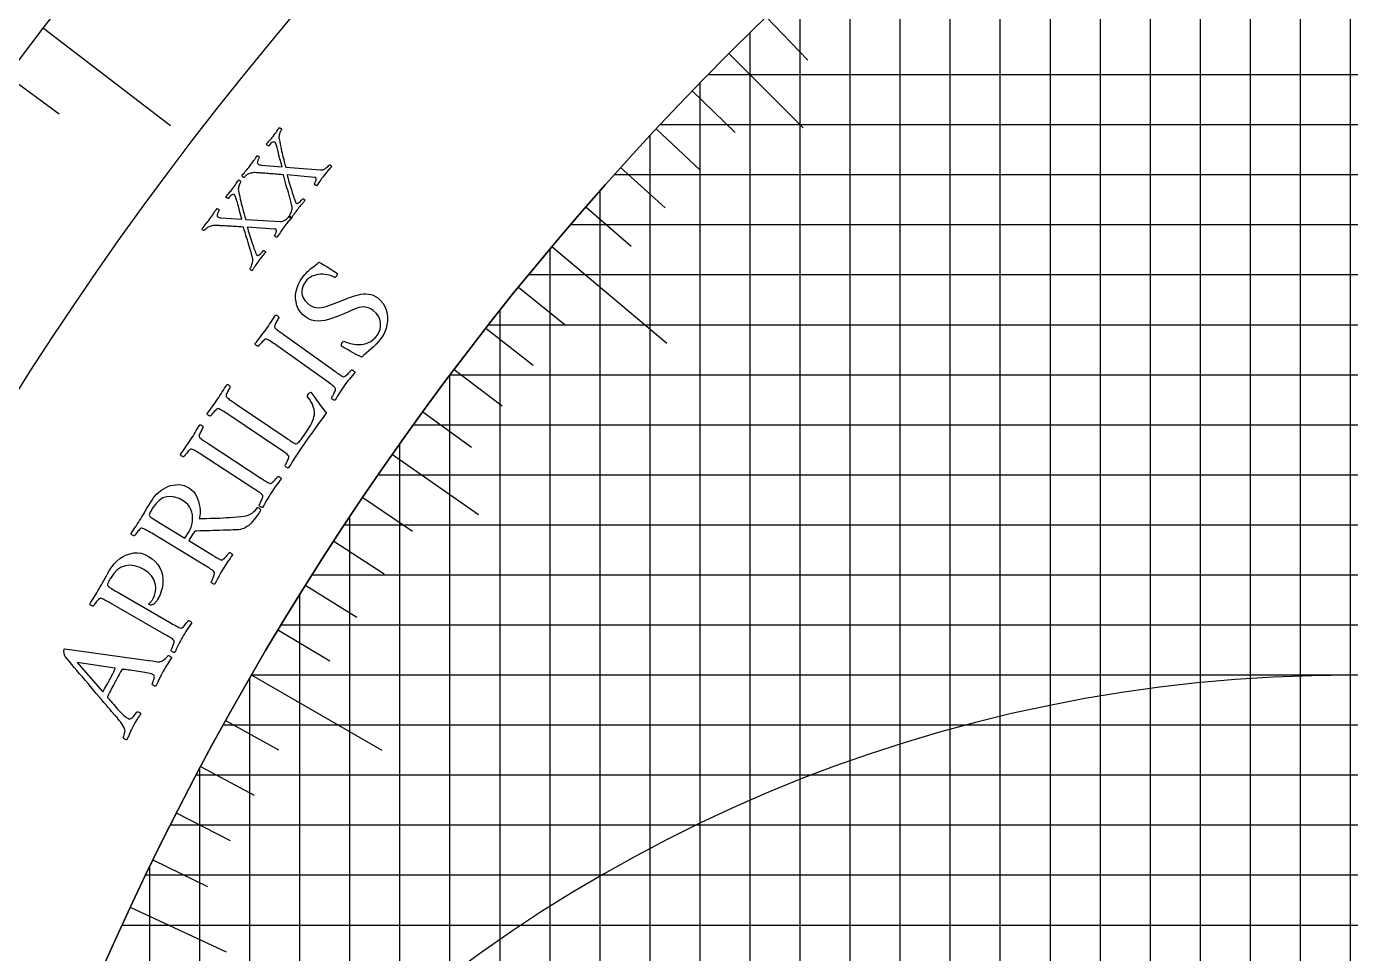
# Model space of a CAD drawing. Header units: millimetres. Extents: x -92 to 92, y -92 to 120.
# Drawn here: x -58.76 to -31.22, y 25.43 to 44.71 of the extents above; entities that cross this region are included whole.
import ezdxf

# ---------------------------------------------------------------- set-up
doc = ezdxf.new("R2010")
doc.units = ezdxf.units.MM
for name, color, linetype in [('ENGRAVE', 7, 'Continuous'), ('ENGRAVE_FINE', 8, 'Continuous'), ('TEXT', 5, 'Continuous')]:
    doc.layers.add(name, color=color, linetype=linetype)

msp = doc.modelspace()

# ---------------------------------------------------------------- linework, layer by layer
at = {"layer": 'ENGRAVE'}
for points in [[(-31.2188, 0), (-31.2188, 54.0725)], [(-36.4219, 0), (-36.4219, 50.7138)], [(-41.625, 0), (-41.625, 46.5382)], [(-58.408, 44.6796), (-55.7631, 42.6564)], [(-44.15, 44.15), (-42.6047, 42.6047)], [(0, 41.625), (-46.5382, 41.625)], [(-46.8281, 0), (-46.8281, 41.2985)], [(-47.8299, 40.1341), (-45.4384, 38.1273)], [(0, 36.4219), (-50.7138, 36.4219)], [(-51.1458, 35.8127), (-49.3557, 34.5592)], [(-52.0313, 0), (-52.0313, 34.5136)], [(0, 31.2188), (-54.0725, 31.2188)], [(-54.0725, 31.2188), (-51.3688, 29.6578)], [(-56.5876, 26.3872), (-54.607, 25.4637)], [(0, 26.0156), (-56.7594, 26.0156)]]:
    msp.add_lwpolyline(points, dxfattribs=at)
for radius in [90.65, 90.65, 88.2219, 83.7125, 83.7125, 80.1513, 73.5375, 73.5375, 69.6525, 62.4375, 62.4375]:
    msp.add_circle((0, 0), radius, dxfattribs=at)
for centre, radius, start in [((0, 0), 62.4375, 90), ((-31.2188, 0), 31.2188, 0)]:
    msp.add_arc(centre, radius, start, 180, dxfattribs=at)
at = {"layer": 'ENGRAVE_FINE'}
for points in [[(-32.2594, 0), (-32.2594, 53.4582)], [(-33.3, 0), (-33.3, 52.8162)], [(-34.3406, 0), (-34.3406, 52.1456)], [(-35.3813, 0), (-35.3813, 51.4452)], [(-37.4625, 0), (-37.4625, 49.95)], [(-38.5031, 0), (-38.5031, 49.1523)], [(-39.5438, 0), (-39.5438, 48.3191)], [(-40.5844, 0), (-40.5844, 47.4484)], [(-42.6656, 0), (-42.6656, 45.586)], [(-43.3727, 44.9138), (-42.5053, 44.0155)], [(-43.7063, 0), (-43.7063, 44.5893)], [(-59.1534, 43.688), (-58.0819, 42.8967)], [(-44.7469, 0), (-44.7469, 43.5449)], [(0, 43.7063), (-44.5893, 43.7063)], [(-44.9138, 43.3727), (-44.0155, 42.5053)], [(-45.7875, 0), (-45.7875, 42.4493)], [(-45.6639, 42.5823), (-44.7506, 41.7306)], [(0, 42.6656), (-45.586, 42.6656)], [(-46.4001, 41.7788), (-45.4721, 40.9433)], [(-47.1222, 40.9627), (-46.1797, 40.1434)], [(0, 40.5844), (-47.4484, 40.5844)], [(-47.8688, 0), (-47.8688, 40.0877)], [(0, 39.5438), (-48.3191, 39.5438)], [(-48.5231, 39.2932), (-47.5526, 38.5073)], [(-48.9094, 0), (-48.9094, 38.8113)], [(-49.2014, 38.4404), (-48.2174, 37.6716)], [(0, 38.5031), (-49.1523, 38.5031)], [(0, 37.4625), (-49.95, 37.4625)], [(-49.95, 0), (-49.95, 37.4625)], [(-49.8648, 37.5758), (-48.8675, 36.8243)], [(-50.513, 36.6998), (-49.5027, 35.9658)], [(-50.9906, 0), (-50.9906, 36.0333)], [(0, 35.3813), (-51.4452, 35.3813)], [(-51.763, 34.9146), (-50.7278, 34.2163)], [(0, 34.3406), (-52.1456, 34.3406)], [(-52.3645, 34.0059), (-51.3172, 33.3258)], [(-52.95, 33.0868), (-51.891, 32.4251)], [(0, 33.3), (-52.8162, 33.3)], [(-53.0719, 0), (-53.0719, 32.891)], [(0, 32.2594), (-53.4582, 32.2594)], [(-53.5194, 32.1577), (-52.449, 31.5145)], [(-54.1125, 0), (-54.1125, 31.1493)], [(0, 30.1781), (-54.6601, 30.1781)], [(-54.6091, 30.2703), (-53.5169, 29.6649)], [(-55.1531, 0), (-55.1531, 29.2673)], [(-55.129, 29.3126), (-54.0265, 28.7264)], [(0, 29.1375), (-55.2218, 29.1375)], [(0, 28.0969), (-55.7585, 28.0969)], [(-55.6322, 28.346), (-54.5196, 27.7791)], [(-56.1185, 27.3708), (-54.9961, 26.8234)], [(0, 27.0563), (-56.2708, 27.0563)], [(-56.1938, 0), (-56.1938, 27.2159)]]:
    msp.add_lwpolyline(points, dxfattribs=at)
at = {"layer": 'TEXT'}
for points in [[(-54.1141, 41.811), (-54.0914, 41.8407), (-54.07, 41.8693), (-54.0499, 41.8969), (-54.031, 41.9235), (-54.0128, 41.9494), (-53.9946, 41.975), (-53.9765, 42.0004), (-53.9584, 42.0254), (-53.9532, 42.0236), (-53.9466, 42.0202), (-53.9387, 42.015), (-53.9295, 42.0082), (-53.9211, 42.001), (-53.9159, 41.995), (-53.9138, 41.99), (-53.9149, 41.9861), (-53.9197, 41.9793), (-53.9252, 41.9707), (-53.9313, 41.9602), (-53.9381, 41.9478), (-53.9445, 41.9344), (-53.9498, 41.9208), (-53.954, 41.9069), (-53.957, 41.8928), (-53.9578, 41.8794), (-53.9552, 41.8674), (-53.9494, 41.8569), (-53.9404, 41.8478), (-53.9296, 41.8415), (-53.9154, 41.8365), (-53.8979, 41.8329), (-53.877, 41.8307), (-53.4439, 41.7952), (-53.4636, 41.8686), (-53.4823, 41.9401), (-53.5002, 42.0097), (-53.5173, 42.0774), (-53.5333, 42.14), (-53.5481, 42.1943), (-53.5618, 42.2404), (-53.5744, 42.2783), (-53.5767, 42.2837), (-53.5795, 42.2887), (-53.5826, 42.2931), (-53.5862, 42.297), (-53.5896, 42.3003), (-53.5923, 42.3028), (-53.5942, 42.3046), (-53.5954, 42.3056), (-53.6023, 42.309), (-53.6116, 42.3103), (-53.6233, 42.3094), (-53.6373, 42.3064), (-53.654, 42.2985), (-53.6736, 42.2831), (-53.6961, 42.2602), (-53.7215, 42.2299), (-53.7252, 42.2291), (-53.7306, 42.2306), (-53.7377, 42.2343), (-53.7466, 42.2402), (-53.7555, 42.2469), (-53.7627, 42.2531), (-53.7681, 42.2588), (-53.7717, 42.264), (-53.7517, 42.2862), (-53.7328, 42.3071), (-53.7151, 42.3268), (-53.6985, 42.3452), (-53.6823, 42.3635), (-53.6657, 42.383), (-53.6486, 42.4037), (-53.6311, 42.4255), (-53.6073, 42.456), (-53.5859, 42.4843), (-53.5668, 42.5104), (-53.5501, 42.5343), (-53.5353, 42.5562), (-53.5217, 42.576), (-53.5094, 42.5938), (-53.4983, 42.6095), (-53.4933, 42.6079), (-53.4872, 42.6051), (-53.4802, 42.6009), (-53.4722, 42.5955), (-53.4646, 42.5892), (-53.459, 42.5826), (-53.4553, 42.5757), (-53.4536, 42.5685), (-53.4569, 42.5638), (-53.4616, 42.5563), (-53.4677, 42.546), (-53.4752, 42.5329), (-53.483, 42.5177), (-53.4901, 42.5008), (-53.4964, 42.4824), (-53.502, 42.4623), (-53.506, 42.4411), (-53.5078, 42.4193), (-53.5072, 42.3968), (-53.5043, 42.3737), (-53.4921, 42.3158), (-53.4808, 42.2619), (-53.4704, 42.2119), (-53.4609, 42.1658), (-53.4515, 42.1218), (-53.4417, 42.0779), (-53.4314, 42.0342), (-53.4207, 41.9907), (-53.409, 41.9453), (-53.3962, 41.8959), (-53.3821, 41.8426), (-53.3667, 41.7854), (-52.6458, 41.7284), (-52.6196, 41.7287), (-52.5934, 41.7339), (-52.5673, 41.7442), (-52.5411, 41.7595), (-52.5164, 41.7774), (-52.4942, 41.7958), (-52.4747, 41.8147), (-52.4578, 41.8339), (-52.4522, 41.8329), (-52.4457, 41.8299), (-52.4383, 41.8251), (-52.4301, 41.8185), (-52.4224, 41.8116), (-52.4166, 41.8061), (-52.4128, 41.8019), (-52.4108, 41.7991), (-52.4305, 41.7776), (-52.4488, 41.7577), (-52.4657, 41.7393), (-52.4812, 41.7224), (-52.4966, 41.7053), (-52.5131, 41.6861), (-52.5307, 41.6648), (-52.5495, 41.6414), (-52.5749, 41.609), (-52.5983, 41.5784), (-52.6197, 41.5498), (-52.6391, 41.523), (-52.6583, 41.496), (-52.679, 41.4669), (-52.7014, 41.4355), (-52.7252, 41.4018), (-52.7316, 41.4022), (-52.7389, 41.4046), (-52.7473, 41.4092), (-52.7566, 41.4159), (-52.7649, 41.4231), (-52.7701, 41.4291), (-52.7722, 41.4341), (-52.7712, 41.4379), (-52.7671, 41.4438), (-52.7623, 41.4518), (-52.757, 41.4617), (-52.7511, 41.4737), (-52.7454, 41.4868), (-52.7406, 41.5001), (-52.7368, 41.5137), (-52.7339, 41.5276), (-52.7328, 41.5406), (-52.734, 41.5515), (-52.7377, 41.5604), (-52.7439, 41.5672), (-52.7458, 41.5685), (-52.7483, 41.5697), (-52.7513, 41.5708), (-52.7549, 41.5719), (-52.7586, 41.5728), (-52.7621, 41.5733), (-52.7653, 41.5734), (-52.7684, 41.5733), (-53.3384, 41.6249), (-53.3283, 41.5872), (-53.3174, 41.5477), (-53.3058, 41.5065), (-53.2933, 41.4636), (-53.2804, 41.4201), (-53.2676, 41.3771), (-53.2548, 41.3347), (-53.2421, 41.2929), (-53.2296, 41.2527), (-53.2177, 41.2152), (-53.2063, 41.1805), (-53.1954, 41.1485), (-53.1855, 41.1203), (-53.1772, 41.097), (-53.1704, 41.0784), (-53.1651, 41.0647), (-53.164, 41.0623), (-53.1626, 41.0594), (-53.161, 41.056), (-53.159, 41.0521), (-53.1567, 41.048), (-53.1539, 41.0442), (-53.1506, 41.0406), (-53.1467, 41.0373), (-53.1381, 41.0334), (-53.127, 41.0333), (-53.1136, 41.0369), (-53.0978, 41.0442), (-53.0797, 41.0564), (-53.0593, 41.0748), (-53.0366, 41.0993), (-53.0116, 41.1299), (-53.0059, 41.129), (-52.9991, 41.1265), (-52.9913, 41.1223), (-52.9824, 41.1165), (-52.9741, 41.1103), (-52.9681, 41.105), (-52.9644, 41.1007), (-52.9629, 41.0973), (-52.9817, 41.0763), (-53.0006, 41.055), (-53.0196, 41.0334), (-53.0386, 41.0115), (-53.0574, 40.9895), (-53.0757, 40.9674), (-53.0935, 40.9452), (-53.1109, 40.923), (-53.1339, 40.8928), (-53.1549, 40.8645), (-53.1738, 40.8383), (-53.1907, 40.8141), (-53.2066, 40.7907), (-53.2227, 40.7667), (-53.239, 40.7423), (-53.2556, 40.7173), (-53.2613, 40.7197), (-53.2676, 40.7236), (-53.2745, 40.7291), (-53.2819, 40.7362), (-53.2888, 40.7434), (-53.2941, 40.7491), (-53.2976, 40.7533), (-53.2995, 40.7562), (-53.296, 40.7614), (-53.2907, 40.7707), (-53.2835, 40.7839), (-53.2744, 40.801), (-53.2647, 40.821), (-53.2558, 40.8425), (-53.2476, 40.8655), (-53.2402, 40.8902), (-53.2348, 40.9151), (-53.2326, 40.9391), (-53.2336, 40.9621), (-53.2378, 40.9841), (-53.2538, 41.0438), (-53.2691, 41.1009), (-53.2839, 41.1552), (-53.2981, 41.2069), (-53.3121, 41.2572), (-53.3262, 41.3075), (-53.3405, 41.3578), (-53.3549, 41.4082), (-53.3696, 41.4596), (-53.3847, 41.5132), (-53.4003, 41.569), (-53.4162, 41.627), (-53.4395, 41.6295), (-53.4656, 41.6319), (-53.4946, 41.6344), (-53.5263, 41.6369), (-53.5598, 41.6395), (-53.5939, 41.6422), (-53.6288, 41.6452), (-53.6643, 41.6483), (-53.6996, 41.6513), (-53.7337, 41.6542), (-53.7667, 41.6568), (-53.7986, 41.6591), (-53.8284, 41.6613), (-53.8555, 41.6632), (-53.8797, 41.6649), (-53.9011, 41.6665), (-53.9186, 41.6678), (-53.9311, 41.6687), (-53.9386, 41.6692), (-53.9411, 41.6694), (-53.9717, 41.6719), (-53.9997, 41.6729), (-54.0253, 41.6725), (-54.0483, 41.6707), (-54.0702, 41.6673), (-54.0924, 41.6623), (-54.1148, 41.6556), (-54.1375, 41.6473), (-54.1523, 41.6408), (-54.1668, 41.6328), (-54.1809, 41.6233), (-54.1946, 41.6124), (-54.2072, 41.6013), (-54.2178, 41.5912), (-54.2265, 41.5821), (-54.2332, 41.5741), (-54.2367, 41.5721), (-54.2421, 41.5728), (-54.2493, 41.5764), (-54.2583, 41.5826), (-54.2671, 41.59), (-54.2736, 41.597), (-54.2778, 41.6035), (-54.2797, 41.6097), (-54.2564, 41.6381), (-54.2347, 41.6643), (-54.2147, 41.6882), (-54.1962, 41.7098), (-54.1777, 41.7315), (-54.1579, 41.7556), (-54.1367, 41.7821), (-54.1141, 41.811)], [(-54.9474, 40.7097), (-54.9254, 40.7398), (-54.9045, 40.7689), (-54.8849, 40.7969), (-54.8666, 40.8238), (-54.8489, 40.8501), (-54.8313, 40.8761), (-54.8137, 40.9018), (-54.7961, 40.9272), (-54.7908, 40.9255), (-54.7841, 40.9222), (-54.7761, 40.9172), (-54.7668, 40.9106), (-54.7583, 40.9036), (-54.753, 40.8976), (-54.7508, 40.8927), (-54.7518, 40.8888), (-54.7565, 40.8819), (-54.7618, 40.8732), (-54.7677, 40.8625), (-54.7742, 40.85), (-54.7803, 40.8365), (-54.7854, 40.8228), (-54.7893, 40.8088), (-54.792, 40.7947), (-54.7925, 40.7812), (-54.7897, 40.7693), (-54.7837, 40.7589), (-54.7744, 40.75), (-54.7636, 40.7439), (-54.7493, 40.7392), (-54.7317, 40.736), (-54.7107, 40.7342), (-54.2771, 40.7074), (-54.2982, 40.7804), (-54.3184, 40.8515), (-54.3377, 40.9207), (-54.3561, 40.988), (-54.3734, 41.0503), (-54.3893, 41.1044), (-54.4039, 41.1502), (-54.4172, 41.1877), (-54.4197, 41.1932), (-54.4225, 41.198), (-54.4258, 41.2024), (-54.4294, 41.2062), (-54.4329, 41.2095), (-54.4356, 41.2119), (-54.4376, 41.2137), (-54.4388, 41.2147), (-54.4458, 41.218), (-54.4551, 41.219), (-54.4668, 41.2179), (-54.4808, 41.2146), (-54.4973, 41.2064), (-54.5166, 41.1906), (-54.5386, 41.1673), (-54.5634, 41.1364), (-54.567, 41.1356), (-54.5724, 41.1369), (-54.5796, 41.1405), (-54.5887, 41.1462), (-54.5977, 41.1528), (-54.605, 41.1588), (-54.6105, 41.1644), (-54.6143, 41.1695), (-54.5947, 41.1921), (-54.5762, 41.2134), (-54.5589, 41.2334), (-54.5427, 41.2521), (-54.5269, 41.2708), (-54.5106, 41.2906), (-54.494, 41.3116), (-54.4769, 41.3338), (-54.4537, 41.3648), (-54.4329, 41.3935), (-54.4144, 41.42), (-54.3982, 41.4443), (-54.3837, 41.4664), (-54.3706, 41.4865), (-54.3586, 41.5045), (-54.3479, 41.5205), (-54.3428, 41.519), (-54.3367, 41.5163), (-54.3296, 41.5122), (-54.3214, 41.5069), (-54.3138, 41.5008), (-54.308, 41.4944), (-54.3042, 41.4875), (-54.3023, 41.4804), (-54.3056, 41.4756), (-54.3101, 41.468), (-54.316, 41.4576), (-54.3232, 41.4444), (-54.3307, 41.429), (-54.3374, 41.412), (-54.3434, 41.3934), (-54.3486, 41.3732), (-54.3522, 41.352), (-54.3535, 41.3301), (-54.3524, 41.3077), (-54.349, 41.2846), (-54.3357, 41.227), (-54.3234, 41.1733), (-54.312, 41.1235), (-54.3015, 41.0776), (-54.2913, 41.0338), (-54.2806, 40.9902), (-54.2694, 40.9467), (-54.2577, 40.9034), (-54.2452, 40.8582), (-54.2313, 40.8091), (-54.2162, 40.7561), (-54.1996, 40.6992), (-53.4778, 40.6567), (-53.4516, 40.6575), (-53.4255, 40.6633), (-53.3995, 40.6741), (-53.3737, 40.6899), (-53.3493, 40.7084), (-53.3275, 40.7272), (-53.3084, 40.7465), (-53.2919, 40.7661), (-53.2863, 40.7651), (-53.2797, 40.7623), (-53.2722, 40.7576), (-53.2639, 40.7512), (-53.2561, 40.7444), (-53.2502, 40.739), (-53.2462, 40.7349), (-53.2442, 40.7322), (-53.2635, 40.7103), (-53.2814, 40.69), (-53.2979, 40.6713), (-53.3131, 40.6541), (-53.3281, 40.6367), (-53.3442, 40.6171), (-53.3614, 40.5955), (-53.3797, 40.5717), (-53.4045, 40.5388), (-53.4273, 40.5078), (-53.4481, 40.4787), (-53.4669, 40.4515), (-53.4855, 40.4242), (-53.5057, 40.3946), (-53.5274, 40.3627), (-53.5505, 40.3286), (-53.5569, 40.3289), (-53.5643, 40.3312), (-53.5727, 40.3356), (-53.5822, 40.3421), (-53.5907, 40.3491), (-53.596, 40.355), (-53.5982, 40.3599), (-53.5973, 40.3638), (-53.5932, 40.3698), (-53.5887, 40.3778), (-53.5835, 40.3879), (-53.5779, 40.3999), (-53.5724, 40.4131), (-53.5679, 40.4266), (-53.5644, 40.4403), (-53.5618, 40.4542), (-53.5609, 40.4672), (-53.5624, 40.4781), (-53.5663, 40.4869), (-53.5726, 40.4936), (-53.5745, 40.4949), (-53.577, 40.496), (-53.58, 40.4971), (-53.5836, 40.4981), (-53.5874, 40.4989), (-53.5909, 40.4993), (-53.5941, 40.4994), (-53.5972, 40.4992), (-54.1681, 40.5392), (-54.1573, 40.5018), (-54.1456, 40.4626), (-54.1331, 40.4216), (-54.1197, 40.3789), (-54.106, 40.3357), (-54.0923, 40.293), (-54.0787, 40.2508), (-54.0651, 40.2093), (-54.0518, 40.1694), (-54.0391, 40.1322), (-54.027, 40.0977), (-54.0155, 40.0659), (-54.005, 40.0379), (-53.9962, 40.0147), (-53.9891, 39.9963), (-53.9836, 39.9827), (-53.9824, 39.9803), (-53.9809, 39.9775), (-53.9792, 39.9741), (-53.9772, 39.9702), (-53.9748, 39.9662), (-53.9719, 39.9624), (-53.9685, 39.9589), (-53.9646, 39.9557), (-53.9559, 39.952), (-53.9448, 39.9521), (-53.9315, 39.9559), (-53.9159, 39.9636), (-53.898, 39.9762), (-53.8779, 39.995), (-53.8557, 40.0199), (-53.8314, 40.051), (-53.8256, 40.0502), (-53.8188, 40.0478), (-53.8109, 40.0438), (-53.8019, 40.0381), (-53.7935, 40.0321), (-53.7874, 40.027), (-53.7836, 40.0228), (-53.782, 40.0194), (-53.8004, 39.998), (-53.8189, 39.9764), (-53.8374, 39.9544), (-53.856, 39.9321), (-53.8743, 39.9097), (-53.8922, 39.8872), (-53.9095, 39.8647), (-53.9264, 39.8422), (-53.9489, 39.8114), (-53.9693, 39.7828), (-53.9877, 39.7562), (-54.004, 39.7316), (-54.0195, 39.7079), (-54.0351, 39.6836), (-54.0509, 39.6589), (-54.067, 39.6336), (-54.0727, 39.6358), (-54.0791, 39.6396), (-54.0861, 39.6449), (-54.0937, 39.6519), (-54.1008, 39.6589), (-54.1061, 39.6645), (-54.1097, 39.6687), (-54.1117, 39.6715), (-54.1083, 39.6769), (-54.1032, 39.6862), (-54.0962, 39.6996), (-54.0874, 39.7169), (-54.0782, 39.737), (-54.0697, 39.7587), (-54.062, 39.7819), (-54.0551, 39.8067), (-54.0502, 39.8317), (-54.0485, 39.8557), (-54.05, 39.8787), (-54.0546, 39.9006), (-54.0718, 39.96), (-54.0883, 40.0168), (-54.1041, 40.0708), (-54.1194, 40.1222), (-54.1343, 40.1722), (-54.1495, 40.2222), (-54.1648, 40.2722), (-54.1802, 40.3223), (-54.1959, 40.3734), (-54.2122, 40.4266), (-54.2288, 40.4821), (-54.2459, 40.5398), (-54.2693, 40.5418), (-54.2955, 40.5438), (-54.3244, 40.5457), (-54.3562, 40.5475), (-54.3897, 40.5494), (-54.4239, 40.5515), (-54.4588, 40.5537), (-54.4944, 40.5561), (-54.5297, 40.5584), (-54.5639, 40.5606), (-54.597, 40.5625), (-54.6289, 40.5642), (-54.6588, 40.5657), (-54.6859, 40.5671), (-54.7101, 40.5684), (-54.7316, 40.5695), (-54.7491, 40.5704), (-54.7616, 40.5711), (-54.7691, 40.5715), (-54.7716, 40.5716), (-54.8022, 40.5735), (-54.8303, 40.574), (-54.8558, 40.5731), (-54.8788, 40.5707), (-54.9006, 40.5669), (-54.9227, 40.5614), (-54.945, 40.5543), (-54.9675, 40.5455), (-54.9822, 40.5387), (-54.9965, 40.5304), (-55.0104, 40.5207), (-55.0239, 40.5095), (-55.0362, 40.4982), (-55.0466, 40.4879), (-55.0551, 40.4786), (-55.0617, 40.4704), (-55.0652, 40.4683), (-55.0705, 40.469), (-55.0778, 40.4724), (-55.0869, 40.4784), (-55.0959, 40.4856), (-55.1025, 40.4925), (-55.1068, 40.499), (-55.1089, 40.505), (-55.0862, 40.534), (-55.0651, 40.5606), (-55.0455, 40.5849), (-55.0274, 40.6068), (-55.0094, 40.6289), (-54.9901, 40.6534), (-54.9694, 40.6803), (-54.9474, 40.7097)], [(-53.0256, 39.484), (-52.9966, 39.5217), (-52.969, 39.5552), (-52.9428, 39.5845), (-52.9181, 39.6096), (-52.8935, 39.6325), (-52.8679, 39.6551), (-52.8412, 39.6774), (-52.8136, 39.6994), (-52.7838, 39.7227), (-52.7509, 39.7488), (-52.7148, 39.7778), (-52.6755, 39.8097), (-52.6221, 39.7808), (-52.5686, 39.7504), (-52.5149, 39.7187), (-52.461, 39.6856), (-52.4105, 39.6538), (-52.3671, 39.626), (-52.3306, 39.6023), (-52.3012, 39.5826), (-52.2955, 39.578), (-52.2927, 39.5712), (-52.2928, 39.5621), (-52.2959, 39.5507), (-52.3005, 39.539), (-52.3051, 39.5288), (-52.3098, 39.5201), (-52.3145, 39.513), (-52.3215, 39.5051), (-52.329, 39.4991), (-52.337, 39.4949), (-52.3456, 39.4927), (-52.3719, 39.5066), (-52.402, 39.5193), (-52.4359, 39.531), (-52.4736, 39.5414), (-52.5138, 39.5499), (-52.5552, 39.5555), (-52.5978, 39.5582), (-52.6415, 39.5581), (-52.6855, 39.5544), (-52.7288, 39.5468), (-52.7715, 39.5351), (-52.8135, 39.5194), (-52.8536, 39.4989), (-52.8908, 39.4728), (-52.9249, 39.4413), (-52.956, 39.4043), (-52.9895, 39.3537), (-53.0135, 39.3046), (-53.0281, 39.2569), (-53.0332, 39.2108), (-53.0308, 39.1666), (-53.0228, 39.1247), (-53.0092, 39.0851), (-52.9899, 39.0479), (-52.9668, 39.0135), (-52.9417, 38.9826), (-52.9144, 38.9552), (-52.8852, 38.9312), (-52.8356, 38.8998), (-52.7853, 38.8779), (-52.7343, 38.8656), (-52.6826, 38.8628), (-52.6302, 38.8672), (-52.5771, 38.8765), (-52.5233, 38.8906), (-52.4688, 38.9096), (-52.4137, 38.9309), (-52.3582, 38.9521), (-52.3022, 38.9731), (-52.2458, 38.994), (-52.2033, 39.0108), (-52.1586, 39.0283), (-52.1118, 39.0468), (-52.0628, 39.066), (-52.0124, 39.0848), (-51.9613, 39.1021), (-51.9093, 39.1177), (-51.8566, 39.1316), (-51.8037, 39.1424), (-51.7511, 39.1485), (-51.6988, 39.1499), (-51.6469, 39.1465), (-51.5961, 39.1373), (-51.5469, 39.1209), (-51.4995, 39.0974), (-51.4537, 39.0669), (-51.393, 39.0136), (-51.3432, 38.954), (-51.3042, 38.8883), (-51.276, 38.8165), (-51.2579, 38.741), (-51.2493, 38.6646), (-51.2503, 38.5872), (-51.2608, 38.5088), (-51.2801, 38.4317), (-51.3076, 38.3581), (-51.3434, 38.2881), (-51.3874, 38.2216), (-51.4341, 38.1624), (-51.4833, 38.1068), (-51.5352, 38.0548), (-51.5896, 38.0064), (-51.6437, 37.9607), (-51.6942, 37.917), (-51.7413, 37.8753), (-51.7849, 37.8356), (-51.8275, 37.8556), (-51.8711, 37.8769), (-51.9156, 37.8997), (-51.961, 37.9238), (-52.0054, 37.948), (-52.0468, 37.971), (-52.0852, 37.9927), (-52.1207, 38.0132), (-52.1513, 38.0314), (-52.1754, 38.0459), (-52.1929, 38.0568), (-52.2038, 38.0641), (-52.2051, 38.0751), (-52.2056, 38.0863), (-52.2052, 38.0975), (-52.2041, 38.1089), (-52.2019, 38.1201), (-52.1985, 38.1305), (-52.1938, 38.1404), (-52.188, 38.1495), (-52.179, 38.1588), (-52.1689, 38.1637), (-52.1575, 38.1644), (-52.1449, 38.1607), (-52.122, 38.1513), (-52.0943, 38.1416), (-52.0618, 38.1315), (-52.0245, 38.121), (-51.9835, 38.1115), (-51.9399, 38.1045), (-51.8938, 38.0999), (-51.8452, 38.0978), (-51.7954, 38.0997), (-51.7457, 38.1068), (-51.6962, 38.1194), (-51.6468, 38.1374), (-51.5986, 38.1623), (-51.5525, 38.1957), (-51.5085, 38.2378), (-51.4667, 38.2883), (-51.4294, 38.3487), (-51.4047, 38.4128), (-51.3926, 38.4804), (-51.3931, 38.5518), (-51.4079, 38.6225), (-51.4388, 38.6884), (-51.4859, 38.7495), (-51.5491, 38.8056), (-51.5998, 38.8392), (-51.6492, 38.8628), (-51.6973, 38.8764), (-51.7442, 38.8798), (-51.7908, 38.8759), (-51.8381, 38.867), (-51.8861, 38.8532), (-51.9349, 38.8344), (-51.9848, 38.8128), (-52.0364, 38.7901), (-52.0897, 38.7664), (-52.1446, 38.7417), (-52.208, 38.7156), (-52.2734, 38.6897), (-52.3408, 38.6639), (-52.4102, 38.6383), (-52.4806, 38.6158), (-52.5511, 38.5994), (-52.6217, 38.5891), (-52.6924, 38.5849), (-52.7621, 38.5896), (-52.8295, 38.6058), (-52.8948, 38.6336), (-52.9579, 38.673), (-53.0184, 38.7239), (-53.068, 38.7805), (-53.107, 38.8429), (-53.1351, 38.9111), (-53.1531, 38.9828), (-53.1616, 39.0558), (-53.1606, 39.13), (-53.15, 39.2056), (-53.1307, 39.2802), (-53.1036, 39.3514), (-53.0685, 39.4194), (-53.0256, 39.484)], [(-53.7809, 38.4057), (-53.7543, 38.4434), (-53.7286, 38.4809), (-53.7036, 38.5183), (-53.6794, 38.5555), (-53.6552, 38.593), (-53.6303, 38.6311), (-53.6046, 38.67), (-53.5781, 38.7095), (-53.5689, 38.7096), (-53.5588, 38.7069), (-53.5478, 38.7013), (-53.536, 38.6929), (-53.525, 38.6833), (-53.5165, 38.6744), (-53.5105, 38.666), (-53.507, 38.6581), (-53.5136, 38.6485), (-53.522, 38.6354), (-53.5322, 38.6186), (-53.5444, 38.5983), (-53.557, 38.5763), (-53.5686, 38.5546), (-53.5793, 38.5333), (-53.589, 38.5122), (-53.5964, 38.4929), (-53.6, 38.4768), (-53.5998, 38.4639), (-53.5959, 38.4542), (-53.5847, 38.4409), (-53.5711, 38.427), (-53.5549, 38.4126), (-53.5362, 38.3976), (-53.5158, 38.3821), (-53.4943, 38.3661), (-53.4717, 38.3495), (-53.4481, 38.3324), (-53.4442, 38.3297), (-53.4404, 38.327), (-53.4366, 38.3242), (-53.4328, 38.3215), (-53.429, 38.3187), (-53.4251, 38.316), (-53.4213, 38.3133), (-53.4175, 38.3105), (-52.3558, 37.5491), (-52.352, 37.5464), (-52.3482, 37.5436), (-52.3444, 37.5409), (-52.3406, 37.5381), (-52.3367, 37.5354), (-52.3329, 37.5327), (-52.3291, 37.5299), (-52.3253, 37.5272), (-52.3016, 37.5103), (-52.2789, 37.4944), (-52.2572, 37.4795), (-52.2365, 37.4655), (-52.217, 37.453), (-52.1985, 37.4425), (-52.1813, 37.4341), (-52.1653, 37.4277), (-52.1559, 37.4277), (-52.1441, 37.4317), (-52.1299, 37.4397), (-52.1133, 37.4517), (-52.0957, 37.4663), (-52.0784, 37.4821), (-52.0615, 37.4992), (-52.0449, 37.5174), (-52.0298, 37.5348), (-52.0175, 37.5493), (-52.0079, 37.5611), (-52.001, 37.5701), (-51.9926, 37.5691), (-51.9827, 37.566), (-51.9716, 37.5607), (-51.9591, 37.5532), (-51.9474, 37.5446), (-51.9387, 37.536), (-51.9328, 37.5274), (-51.9299, 37.5187), (-51.9594, 37.4831), (-51.988, 37.4482), (-52.016, 37.4139), (-52.0432, 37.3803), (-52.0699, 37.3465), (-52.0965, 37.312), (-52.1229, 37.2766), (-52.1491, 37.2404), (-52.1743, 37.2046), (-52.1991, 37.1683), (-52.2237, 37.1312), (-52.248, 37.0935), (-52.2721, 37.0552), (-52.2963, 37.0164), (-52.3206, 36.9772), (-52.3448, 36.9376), (-52.354, 36.9375), (-52.3641, 36.9403), (-52.375, 36.9457), (-52.3869, 36.954), (-52.3981, 36.9634), (-52.4067, 36.9722), (-52.4128, 36.9805), (-52.4165, 36.9882), (-52.4103, 36.9976), (-52.4022, 37.0105), (-52.3924, 37.0269), (-52.3809, 37.0468), (-52.369, 37.0685), (-52.3583, 37.0903), (-52.3486, 37.1121), (-52.3401, 37.1341), (-52.3339, 37.1541), (-52.331, 37.17), (-52.3314, 37.1819), (-52.3352, 37.1897), (-52.3484, 37.2059), (-52.3647, 37.2226), (-52.384, 37.2398), (-52.4063, 37.2574), (-52.4306, 37.2756), (-52.456, 37.2942), (-52.4825, 37.3134), (-52.5101, 37.3331), (-53.5749, 38.0902), (-53.6026, 38.1098), (-53.6297, 38.1287), (-53.656, 38.1468), (-53.6817, 38.1642), (-53.7063, 38.1798), (-53.7293, 38.1926), (-53.7507, 38.2026), (-53.7705, 38.2097), (-53.7802, 38.2113), (-53.792, 38.2078), (-53.806, 38.1992), (-53.8222, 38.1856), (-53.8394, 38.169), (-53.8564, 38.1515), (-53.8733, 38.1333), (-53.8901, 38.1142), (-53.9054, 38.0961), (-53.9179, 38.0809), (-53.9276, 38.0687), (-53.9345, 38.0594), (-53.9431, 38.0602), (-53.953, 38.0631), (-53.9642, 38.0682), (-53.9768, 38.0755), (-53.9886, 38.084), (-53.9974, 38.0925), (-54.0033, 38.1012), (-54.0062, 38.11), (-53.9772, 38.1481), (-53.9483, 38.1857), (-53.9195, 38.2229), (-53.8906, 38.2597), (-53.8622, 38.2962), (-53.8344, 38.3327), (-53.8073, 38.3692), (-53.7809, 38.4057)], [(-53.3378, 36.1406), (-53.3349, 36.1386), (-53.3314, 36.1362), (-53.3271, 36.1333), (-53.3223, 36.13), (-53.3097, 36.1215), (-53.2954, 36.1118), (-53.2792, 36.1009), (-53.2613, 36.0887), (-53.2428, 36.0764), (-53.2249, 36.065), (-53.2076, 36.0544), (-53.1909, 36.0448), (-53.1758, 36.0369), (-53.1636, 36.0319), (-53.1542, 36.0298), (-53.1476, 36.0304), (-53.1302, 36.0385), (-53.1135, 36.0492), (-53.0977, 36.0625), (-53.0827, 36.0785), (-53.0665, 36.0987), (-53.0472, 36.1245), (-53.0248, 36.1558), (-52.9992, 36.1928), (-52.9025, 36.334), (-52.8783, 36.3714), (-52.8549, 36.4121), (-52.8324, 36.456), (-52.8108, 36.503), (-52.7922, 36.5504), (-52.779, 36.595), (-52.7711, 36.6371), (-52.7687, 36.6765), (-52.7713, 36.7118), (-52.7776, 36.7486), (-52.7878, 36.7869), (-52.8016, 36.8266), (-52.8203, 36.8683), (-52.8448, 36.9125), (-52.8753, 36.9591), (-52.9117, 37.0083), (-52.9155, 37.0172), (-52.9151, 37.0279), (-52.9106, 37.0405), (-52.9019, 37.0549), (-52.8862, 37.0754), (-52.8711, 37.0907), (-52.8569, 37.1008), (-52.8434, 37.1056), (-52.8042, 37.0508), (-52.7639, 36.994), (-52.7225, 36.9353), (-52.68, 36.8748), (-52.6378, 36.8166), (-52.5972, 36.7651), (-52.5581, 36.7201), (-52.5206, 36.6817), (-52.591, 36.5815), (-52.6615, 36.482), (-52.7323, 36.383), (-52.8033, 36.2847), (-52.8763, 36.1832), (-52.9527, 36.0747), (-53.0327, 35.9591), (-53.1161, 35.8365), (-53.1446, 35.7937), (-53.171, 35.7528), (-53.1954, 35.7138), (-53.2178, 35.6768), (-53.2397, 35.6405), (-53.2624, 35.6039), (-53.286, 35.5669), (-53.3106, 35.5296), (-53.3197, 35.5293), (-53.3298, 35.5317), (-53.341, 35.5369), (-53.3531, 35.5449), (-53.3644, 35.554), (-53.3733, 35.5626), (-53.3797, 35.5707), (-53.3836, 35.5783), (-53.3775, 35.5878), (-53.3699, 35.6009), (-53.3605, 35.6176), (-53.3495, 35.6378), (-53.3382, 35.6598), (-53.328, 35.6819), (-53.319, 35.704), (-53.3111, 35.7262), (-53.3054, 35.7463), (-53.3029, 35.7623), (-53.3036, 35.7742), (-53.3077, 35.7819), (-53.3213, 35.7978), (-53.338, 35.814), (-53.3577, 35.8306), (-53.3805, 35.8477), (-53.4053, 35.8652), (-53.4312, 35.8832), (-53.4582, 35.9016), (-53.4863, 35.9206), (-54.5708, 36.649), (-54.5991, 36.6679), (-54.6267, 36.686), (-54.6535, 36.7034), (-54.6797, 36.7202), (-54.7046, 36.7351), (-54.728, 36.7473), (-54.7496, 36.7567), (-54.7696, 36.7632), (-54.7793, 36.7646), (-54.7911, 36.7608), (-54.8048, 36.7519), (-54.8206, 36.7378), (-54.8374, 36.7207), (-54.8539, 36.7028), (-54.8704, 36.6841), (-54.8866, 36.6646), (-54.9014, 36.6461), (-54.9135, 36.6306), (-54.9229, 36.6181), (-54.9296, 36.6086), (-54.9381, 36.6092), (-54.9481, 36.6119), (-54.9595, 36.6167), (-54.9723, 36.6236), (-54.9843, 36.6318), (-54.9933, 36.6401), (-54.9994, 36.6486), (-55.0026, 36.6573), (-54.9746, 36.6962), (-54.9467, 36.7346), (-54.9189, 36.7725), (-54.891, 36.81), (-54.8636, 36.8473), (-54.8368, 36.8845), (-54.8107, 36.9217), (-54.7853, 36.9589), (-54.7597, 36.9973), (-54.7349, 37.0355), (-54.7109, 37.0735), (-54.6878, 37.1114), (-54.6646, 37.1495), (-54.6407, 37.1883), (-54.616, 37.2278), (-54.5906, 37.268), (-54.5814, 37.2684), (-54.5712, 37.2659), (-54.5601, 37.2606), (-54.5481, 37.2525), (-54.5368, 37.2433), (-54.5281, 37.2345), (-54.5219, 37.2263), (-54.5182, 37.2185), (-54.5245, 37.2088), (-54.5325, 37.1954), (-54.5423, 37.1784), (-54.5539, 37.1578), (-54.5659, 37.1354), (-54.577, 37.1135), (-54.5871, 37.0918), (-54.5962, 37.0705), (-54.6031, 37.051), (-54.6062, 37.0348), (-54.6058, 37.0219), (-54.6016, 37.0123), (-54.5901, 36.9993), (-54.576, 36.9858), (-54.5595, 36.9718), (-54.5404, 36.9574), (-54.5196, 36.9424), (-54.4977, 36.9269), (-54.4747, 36.911), (-54.4506, 36.8945), (-54.4467, 36.8919), (-54.4428, 36.8893), (-54.4389, 36.8866), (-54.435, 36.884), (-54.4311, 36.8814), (-54.4272, 36.8787), (-54.4233, 36.8761), (-54.4194, 36.8735)], [(-55.3447, 36.1157), (-55.3198, 36.1545), (-55.2956, 36.1931), (-55.2722, 36.2315), (-55.2496, 36.2696), (-55.227, 36.3081), (-55.2037, 36.3473), (-55.1796, 36.3872), (-55.1548, 36.4278), (-55.1456, 36.4283), (-55.1354, 36.4259), (-55.1242, 36.4208), (-55.1121, 36.4129), (-55.1007, 36.4039), (-55.0918, 36.3953), (-55.0855, 36.3871), (-55.0816, 36.3794), (-55.0878, 36.3696), (-55.0956, 36.3561), (-55.1052, 36.3389), (-55.1165, 36.3181), (-55.1281, 36.2956), (-55.1388, 36.2735), (-55.1486, 36.2517), (-55.1574, 36.2302), (-55.164, 36.2106), (-55.1669, 36.1943), (-55.1662, 36.1815), (-55.1619, 36.172), (-55.1502, 36.1591), (-55.136, 36.1459), (-55.1192, 36.1321), (-55.0999, 36.1179), (-55.0789, 36.1033), (-55.0567, 36.0882), (-55.0334, 36.0726), (-55.0091, 36.0565), (-55.0052, 36.0539), (-55.0012, 36.0513), (-54.9973, 36.0488), (-54.9934, 36.0462), (-54.9894, 36.0436), (-54.9855, 36.041), (-54.9816, 36.0385), (-54.9776, 36.0359), (-53.885, 35.3197), (-53.881, 35.3171), (-53.8771, 35.3145), (-53.8732, 35.3119), (-53.8692, 35.3094), (-53.8653, 35.3068), (-53.8614, 35.3042), (-53.8575, 35.3016), (-53.8535, 35.2991), (-53.8291, 35.2832), (-53.8058, 35.2683), (-53.7835, 35.2542), (-53.7623, 35.2411), (-53.7422, 35.2294), (-53.7233, 35.2198), (-53.7058, 35.2121), (-53.6895, 35.2064), (-53.6801, 35.2068), (-53.6685, 35.2113), (-53.6547, 35.2198), (-53.6386, 35.2325), (-53.6216, 35.2479), (-53.605, 35.2644), (-53.5888, 35.2821), (-53.5729, 35.301), (-53.5586, 35.319), (-53.5469, 35.3341), (-53.5378, 35.3463), (-53.5314, 35.3555), (-53.5228, 35.3549), (-53.5129, 35.3522), (-53.5015, 35.3473), (-53.4888, 35.3404), (-53.4767, 35.3323), (-53.4676, 35.3241), (-53.4614, 35.3157), (-53.4582, 35.3072), (-53.4861, 35.2704), (-53.5133, 35.2343), (-53.5397, 35.1988), (-53.5655, 35.1641), (-53.5908, 35.1293), (-53.6159, 35.0936), (-53.6408, 35.0572), (-53.6655, 35.0199), (-53.6891, 34.9831), (-53.7124, 34.9457), (-53.7354, 34.9077), (-53.7581, 34.869), (-53.7806, 34.8297), (-53.8032, 34.79), (-53.8257, 34.7498), (-53.8483, 34.7092), (-53.8575, 34.7087), (-53.8676, 34.711), (-53.8788, 34.716), (-53.8911, 34.7238), (-53.9026, 34.7327), (-53.9116, 34.7412), (-53.9181, 34.7492), (-53.9221, 34.7567), (-53.9162, 34.7663), (-53.9087, 34.7796), (-53.8996, 34.7964), (-53.8889, 34.8167), (-53.878, 34.8389), (-53.8681, 34.8611), (-53.8594, 34.8834), (-53.8519, 34.9057), (-53.8464, 34.9259), (-53.8442, 34.942), (-53.8452, 34.9538), (-53.8493, 34.9615), (-53.8632, 34.9771), (-53.8801, 34.9931), (-53.9001, 35.0095), (-53.9231, 35.0261), (-53.9482, 35.0433), (-53.9744, 35.0608), (-54.0016, 35.0789), (-54.03, 35.0974), (-55.1256, 35.8091), (-55.1541, 35.8276), (-55.182, 35.8453), (-55.2091, 35.8623), (-55.2355, 35.8786), (-55.2607, 35.8932), (-55.2842, 35.905), (-55.306, 35.9141), (-55.3261, 35.9203), (-55.3358, 35.9215), (-55.3475, 35.9175), (-55.3612, 35.9084), (-55.3767, 35.8941), (-55.3932, 35.8768), (-55.4095, 35.8586), (-55.4256, 35.8397), (-55.4416, 35.8199), (-55.4561, 35.8012), (-55.4679, 35.7855), (-55.4771, 35.7729), (-55.4837, 35.7633), (-55.4922, 35.7637), (-55.5023, 35.7662), (-55.5137, 35.7709), (-55.5266, 35.7776), (-55.5387, 35.7856), (-55.5479, 35.7937), (-55.5541, 35.8022), (-55.5574, 35.8108), (-55.5301, 35.8501), (-55.5028, 35.889), (-55.4755, 35.9273), (-55.4482, 35.9652), (-55.4213, 36.0029), (-55.3951, 36.0405), (-55.3696, 36.0781), (-55.3447, 36.1157)], [(-56.1548, 34.8547), (-56.1249, 34.8988), (-56.0908, 34.9413), (-56.0527, 34.9821), (-56.0104, 35.0213), (-55.965, 35.0577), (-55.9174, 35.09), (-55.8677, 35.1184), (-55.8158, 35.1428), (-55.7624, 35.1621), (-55.7079, 35.1752), (-55.6523, 35.1823), (-55.5958, 35.1832), (-55.539, 35.1769), (-55.4825, 35.1623), (-55.4264, 35.1395), (-55.3706, 35.1083), (-55.3267, 35.0759), (-55.2876, 35.0374), (-55.2533, 34.9928), (-55.2237, 34.9421), (-55.199, 34.8874), (-55.1792, 34.8307), (-55.1644, 34.772), (-55.1544, 34.7114), (-55.1495, 34.6508), (-55.1497, 34.5924), (-55.1549, 34.536), (-55.1653, 34.4818), (-55.0879, 34.4811), (-55.0132, 34.4813), (-54.9412, 34.4821), (-54.8721, 34.4836), (-54.8041, 34.4859), (-54.736, 34.4888), (-54.6676, 34.4925), (-54.599, 34.4968), (-54.5284, 34.5017), (-54.454, 34.5068), (-54.376, 34.5123), (-54.2943, 34.5182), (-54.2416, 34.5243), (-54.1929, 34.5344), (-54.1481, 34.5487), (-54.1071, 34.5669), (-54.0683, 34.5909), (-54.0299, 34.6223), (-53.9918, 34.661), (-53.954, 34.7071), (-53.9449, 34.7072), (-53.9347, 34.7038), (-53.9234, 34.6971), (-53.9111, 34.6869), (-53.8997, 34.676), (-53.891, 34.6675), (-53.8851, 34.6611), (-53.8819, 34.657), (-53.9219, 34.5961), (-53.9595, 34.5412), (-53.9947, 34.4925), (-54.0276, 34.4498), (-54.0578, 34.4132), (-54.0848, 34.3827), (-54.1086, 34.3581), (-54.1293, 34.3396), (-54.1444, 34.329), (-54.1628, 34.3168), (-54.1843, 34.3028), (-54.2089, 34.2871), (-54.2372, 34.2721), (-54.2698, 34.2603), (-54.3067, 34.2516), (-54.3478, 34.2461), (-54.3669, 34.2448), (-54.3931, 34.2433), (-54.4263, 34.2416), (-54.4665, 34.2398), (-54.5126, 34.2379), (-54.5632, 34.2361), (-54.6184, 34.2343), (-54.6782, 34.2326), (-54.7413, 34.2308), (-54.8066, 34.2289), (-54.874, 34.2269), (-54.9435, 34.2247), (-55.0136, 34.2226), (-55.0829, 34.2208), (-55.1512, 34.2193), (-55.2187, 34.2181), (-55.2408, 34.2137), (-55.2617, 34.2022), (-55.2816, 34.1835), (-55.3004, 34.1576), (-55.3846, 34.0208), (-54.8987, 33.7224), (-54.8947, 33.7199), (-54.8907, 33.7174), (-54.8867, 33.715), (-54.8827, 33.7125), (-54.8787, 33.7101), (-54.8747, 33.7076), (-54.8707, 33.7051), (-54.8667, 33.7027), (-54.8419, 33.6875), (-54.8181, 33.6733), (-54.7954, 33.6599), (-54.7738, 33.6474), (-54.7533, 33.6364), (-54.7342, 33.6273), (-54.7165, 33.6201), (-54.7, 33.6149), (-54.6906, 33.6155), (-54.6792, 33.6204), (-54.6656, 33.6293), (-54.6499, 33.6425), (-54.6334, 33.6583), (-54.6173, 33.6754), (-54.6016, 33.6935), (-54.5863, 33.7129), (-54.5725, 33.7313), (-54.5612, 33.7467), (-54.5525, 33.7591), (-54.5463, 33.7686), (-54.5378, 33.7682), (-54.5278, 33.7658), (-54.5163, 33.7613), (-54.5033, 33.7547), (-54.491, 33.747), (-54.4817, 33.739), (-54.4753, 33.7308), (-54.4717, 33.7224), (-54.4986, 33.6848), (-54.5247, 33.6479), (-54.5501, 33.6117), (-54.5748, 33.5762), (-54.5991, 33.5407), (-54.6231, 33.5043), (-54.6469, 33.4671), (-54.6705, 33.4291), (-54.6931, 33.3917), (-54.7153, 33.3537), (-54.7371, 33.3149), (-54.7587, 33.2756), (-54.78, 33.2357), (-54.8014, 33.1953), (-54.8228, 33.1545), (-54.8442, 33.1132), (-54.8533, 33.1125), (-54.8635, 33.1145), (-54.8749, 33.1192), (-54.8873, 33.1266), (-54.8991, 33.1352), (-54.9083, 33.1433), (-54.9151, 33.1511), (-54.9193, 33.1586), (-54.9137, 33.1684), (-54.9066, 33.1818), (-54.898, 33.1988), (-54.8879, 33.2195), (-54.8776, 33.242), (-54.8684, 33.2645), (-54.8604, 33.287), (-54.8535, 33.3096), (-54.8487, 33.3299), (-54.8469, 33.346), (-54.8482, 33.3579), (-54.8525, 33.3654), (-54.8669, 33.3806), (-54.8843, 33.3961), (-54.9047, 33.4118), (-54.9282, 33.4278), (-54.9538, 33.4442), (-54.9805, 33.461), (-55.0083, 33.4783), (-55.0372, 33.496), (-56.1549, 34.1725), (-56.1839, 34.19), (-56.2123, 34.2069), (-56.2399, 34.2232), (-56.2668, 34.2387), (-56.2924, 34.2525), (-56.3162, 34.2637), (-56.3383, 34.272), (-56.3585, 34.2777), (-56.3683, 34.2786), (-56.3799, 34.2743), (-56.3932, 34.2648), (-56.4084, 34.25), (-56.4243, 34.2323), (-56.4399, 34.2139), (-56.4552, 34.1949), (-56.4702, 34.1753), (-56.4838, 34.1568), (-56.4949, 34.1412), (-56.5036, 34.1285), (-56.5098, 34.1189), (-56.5184, 34.119), (-56.5284, 34.1213), (-56.54, 34.1256), (-56.5531, 34.1319), (-56.5655, 34.1395), (-56.5749, 34.1474), (-56.5813, 34.1556), (-56.5849, 34.1642), (-56.5588, 34.2042), (-56.5328, 34.2436), (-56.5069, 34.2823), (-56.4811, 34.3204), (-56.4557, 34.3582), (-56.4308, 34.3962), (-56.4066, 34.4343), (-56.3829, 34.4724), (-56.3584, 34.5129), (-56.3332, 34.5551), (-56.3074, 34.599), (-56.2809, 34.6447), (-56.253, 34.6927), (-56.2226, 34.7437), (-56.1899, 34.7977), (-56.1548, 34.8547)], [(-55.501, 34.8489), (-55.5857, 34.894), (-55.6702, 34.9226), (-55.7543, 34.9348), (-55.8381, 34.9305), (-55.9198, 34.9057), (-55.9978, 34.8565), (-56.0719, 34.7829), (-56.142, 34.685), (-56.1504, 34.671), (-56.1604, 34.6536), (-56.1721, 34.6327), (-56.1855, 34.6085), (-56.197, 34.5845), (-56.2033, 34.5645), (-56.2044, 34.5486), (-56.2002, 34.5368), (-56.189, 34.5233), (-56.173, 34.5084), (-56.1521, 34.4921), (-56.1263, 34.4745), (-56.0978, 34.4562), (-56.0692, 34.438), (-56.0402, 34.4199), (-56.011, 34.4018), (-55.4647, 34.07), (-55.3787, 34.2097), (-55.3504, 34.2618), (-55.3287, 34.3165), (-55.3134, 34.3735), (-55.3047, 34.433), (-55.3028, 34.4931), (-55.3081, 34.5519), (-55.3206, 34.6094), (-55.3403, 34.6658), (-55.3679, 34.719), (-55.4038, 34.7672), (-55.4482, 34.8105), (-55.501, 34.8489)], [(-56.2188, 33.6909), (-56.1447, 33.6402), (-56.0809, 33.5834), (-56.0275, 33.5203), (-55.9844, 33.451), (-55.952, 33.377), (-55.9305, 33.2998), (-55.92, 33.2194), (-55.9205, 33.1357), (-55.932, 33.0503), (-55.9548, 32.9645), (-55.9888, 32.8783), (-56.034, 32.7916), (-56.0412, 32.7801), (-56.0501, 32.7673), (-56.0606, 32.7532), (-56.0728, 32.7378), (-56.0856, 32.7227), (-56.0982, 32.7098), (-56.1104, 32.6989), (-56.1223, 32.6901), (-56.1276, 32.6887), (-56.1348, 32.6865), (-56.1441, 32.6837), (-56.1553, 32.6802), (-56.1675, 32.6777), (-56.1797, 32.678), (-56.1918, 32.681), (-56.204, 32.6867), (-56.2105, 32.6916), (-56.2136, 32.6968), (-56.2133, 32.7024), (-56.2097, 32.7082), (-56.2004, 32.7176), (-56.1908, 32.7273), (-56.1808, 32.7372), (-56.1705, 32.7474), (-56.1602, 32.7583), (-56.1504, 32.7703), (-56.1409, 32.7835), (-56.132, 32.7979), (-56.0936, 32.8788), (-56.0722, 32.961), (-56.0679, 33.0446), (-56.0806, 33.1297), (-56.1113, 33.2121), (-56.1614, 33.2877), (-56.2307, 33.3564), (-56.3194, 33.4182), (-56.4169, 33.4668), (-56.5128, 33.496), (-56.607, 33.5055), (-56.6996, 33.4954), (-56.7882, 33.464), (-56.8702, 33.4096), (-56.9455, 33.3322), (-57.0141, 33.2318), (-57.0222, 33.2177), (-57.0318, 33.2), (-57.0429, 33.1789), (-57.0557, 33.1543), (-57.0666, 33.13), (-57.0724, 33.1099), (-57.073, 33.094), (-57.0685, 33.0822), (-57.057, 33.069), (-57.0406, 33.0545), (-57.0193, 33.0388), (-56.993, 33.0219), (-56.9642, 33.0043), (-56.935, 32.9869), (-56.9056, 32.9695), (-56.8759, 32.9522), (-55.7482, 32.2988), (-55.7188, 32.2819), (-55.6903, 32.2658), (-55.6628, 32.2504), (-55.6362, 32.2357), (-55.6109, 32.2228), (-55.5873, 32.2124), (-55.5654, 32.2045), (-55.5452, 32.1992), (-55.5358, 32.2), (-55.5245, 32.2052), (-55.5111, 32.2145), (-55.4958, 32.2281), (-55.4797, 32.2442), (-55.4642, 32.2614), (-55.4492, 32.2795), (-55.4348, 32.2987), (-55.4218, 32.3169), (-55.4112, 32.3322), (-55.4029, 32.3445), (-55.397, 32.354), (-55.3885, 32.3539), (-55.3784, 32.3517), (-55.3668, 32.3475), (-55.3537, 32.3413), (-55.3412, 32.3339), (-55.3317, 32.3262), (-55.325, 32.3182), (-55.3213, 32.3098), (-55.3471, 32.2715), (-55.3723, 32.234), (-55.3968, 32.1972), (-55.4206, 32.161), (-55.4439, 32.1249), (-55.467, 32.0879), (-55.4899, 32.0501), (-55.5125, 32.0115), (-55.534, 31.9736), (-55.5551, 31.9353), (-55.5757, 31.8964), (-55.5959, 31.8571), (-55.6159, 31.8172), (-55.636, 31.7768), (-55.6561, 31.7357), (-55.6764, 31.694), (-55.6855, 31.693), (-55.6958, 31.6947), (-55.7073, 31.6991), (-55.7199, 31.7062), (-55.7319, 31.7145), (-55.7413, 31.7224), (-55.7482, 31.73), (-55.7526, 31.7374), (-55.7474, 31.7472), (-55.7408, 31.7606), (-55.7329, 31.7774), (-55.7236, 31.7978), (-55.7142, 31.8199), (-55.7059, 31.8422), (-55.6986, 31.8647), (-55.6923, 31.8873), (-55.688, 31.9078), (-55.6867, 31.9239), (-55.6883, 31.9357), (-55.6928, 31.9431), (-55.7075, 31.958), (-55.7253, 31.973), (-55.7462, 31.9882), (-55.7701, 32.0036), (-55.7961, 32.0193), (-55.8232, 32.0354), (-55.8514, 32.052), (-55.8807, 32.0689), (-57.0139, 32.7192), (-57.0434, 32.736), (-57.0721, 32.7522), (-57.1002, 32.7677), (-57.1274, 32.7825), (-57.1534, 32.7957), (-57.1775, 32.8062), (-57.1998, 32.814), (-57.2202, 32.8192), (-57.23, 32.8198), (-57.2414, 32.8152), (-57.2545, 32.8054), (-57.2693, 32.7902), (-57.2847, 32.7721), (-57.2998, 32.7533), (-57.3147, 32.7339), (-57.3291, 32.7139), (-57.3423, 32.695), (-57.353, 32.6792), (-57.3613, 32.6663), (-57.3673, 32.6565), (-57.3759, 32.6564), (-57.386, 32.6584), (-57.3977, 32.6624), (-57.4109, 32.6684), (-57.4235, 32.6757), (-57.4331, 32.6834), (-57.4398, 32.6914), (-57.4435, 32.6999), (-57.4184, 32.7405), (-57.3934, 32.7806), (-57.3686, 32.8199), (-57.3438, 32.8587), (-57.3194, 32.8972), (-57.2955, 32.9358), (-57.2722, 32.9744), (-57.2495, 33.0132), (-57.2261, 33.0543), (-57.202, 33.0971), (-57.1773, 33.1417), (-57.152, 33.188), (-57.1253, 33.2367), (-57.0963, 33.2885), (-57.0649, 33.3433), (-57.0313, 33.4012), (-56.9862, 33.4702), (-56.9349, 33.5336), (-56.8777, 33.5912), (-56.8143, 33.6431), (-56.7466, 33.6873), (-56.676, 33.7218), (-56.6028, 33.7467), (-56.5267, 33.762), (-56.4494, 33.7654), (-56.3723, 33.7546), (-56.2955, 33.7298), (-56.2188, 33.6909)], [(-56.9044, 30.3685), (-56.9078, 30.3724), (-56.9179, 30.3841), (-56.9347, 30.4036), (-56.9581, 30.4309), (-56.9874, 30.4648), (-57.0215, 30.5042), (-57.0604, 30.5492), (-57.1041, 30.5996), (-57.1515, 30.6545), (-57.2012, 30.7128), (-57.2534, 30.7744), (-57.3079, 30.8394), (-57.3641, 30.9065), (-57.4211, 30.9744), (-57.4791, 31.043), (-57.5379, 31.1125), (-57.5965, 31.1818), (-57.6538, 31.2497), (-57.7098, 31.3163), (-57.7644, 31.3817), (-57.8168, 31.4445), (-57.8658, 31.5035), (-57.9115, 31.5588), (-57.9539, 31.6102), (-57.9613, 31.6237), (-57.9675, 31.6409), (-57.9726, 31.6618), (-57.9766, 31.6864), (-57.9789, 31.7108), (-57.979, 31.731), (-57.9769, 31.7471), (-57.9726, 31.759), (-57.9711, 31.7615), (-57.9697, 31.7634), (-57.9685, 31.7647), (-57.9673, 31.7653), (-57.966, 31.7658), (-57.9643, 31.7668), (-57.962, 31.7682), (-57.9594, 31.7701), (-56.2238, 31.5276), (-56.1385, 31.5148), (-56.0745, 31.5055), (-56.032, 31.4997), (-56.0108, 31.4974), (-55.9916, 31.4976), (-55.9716, 31.5016), (-55.9508, 31.5094), (-55.9292, 31.521), (-55.908, 31.535), (-55.8883, 31.5497), (-55.8701, 31.5654), (-55.8535, 31.5819), (-55.8392, 31.5974), (-55.8281, 31.61), (-55.8203, 31.6197), (-55.8156, 31.6265), (-55.8053, 31.6267), (-55.794, 31.6241), (-55.7818, 31.6188), (-55.7687, 31.6107), (-55.7566, 31.6021), (-55.7474, 31.5951), (-55.7411, 31.5897), (-55.7377, 31.586), (-55.762, 31.5493), (-55.7849, 31.5146), (-55.8065, 31.4817), (-55.8267, 31.4508), (-55.8469, 31.4192), (-55.8682, 31.3842), (-55.8907, 31.3459), (-55.9144, 31.3042), (-55.9388, 31.26), (-55.9605, 31.2193), (-55.9795, 31.1822), (-55.9958, 31.1487), (-56.0117, 31.1151), (-56.0296, 31.0774), (-56.0495, 31.0357), (-56.0713, 30.99), (-56.0804, 30.9889), (-56.0907, 30.9905), (-56.1022, 30.9948), (-56.1149, 31.0017), (-56.1269, 31.01), (-56.1362, 31.0183), (-56.1427, 31.0267), (-56.1466, 31.0352), (-56.1394, 31.0494), (-56.1317, 31.0678), (-56.1232, 31.0902), (-56.114, 31.1166), (-56.106, 31.1433), (-56.1011, 31.1664), (-56.0994, 31.1859), (-56.1007, 31.2018), (-56.1046, 31.2101), (-56.1113, 31.2183), (-56.1207, 31.2262), (-56.133, 31.234), (-56.1481, 31.2409), (-56.1687, 31.248), (-56.1948, 31.2553), (-56.2264, 31.2627), (-56.262, 31.2702), (-56.3002, 31.2774), (-56.3409, 31.2846), (-56.3842, 31.2915), (-56.4285, 31.2982), (-56.4723, 31.3046), (-56.5156, 31.3107), (-56.5584, 31.3165), (-56.5991, 31.3219), (-56.636, 31.3268), (-56.6692, 31.3311), (-56.6986, 31.3349), (-56.7227, 31.3381), (-56.74, 31.3403), (-56.7503, 31.3416), (-56.7537, 31.3421), (-56.7543, 31.3419), (-56.7559, 31.3415), (-56.7585, 31.3407), (-56.7623, 31.3396), (-56.7662, 31.3382), (-56.7694, 31.3364), (-56.772, 31.3342), (-56.7738, 31.3316), (-56.7871, 31.3104), (-56.8013, 31.2867), (-56.8165, 31.2603), (-56.8326, 31.2313), (-56.849, 31.2015), (-56.8648, 31.1728), (-56.88, 31.145), (-56.8946, 31.1183), (-56.8983, 31.1114), (-56.9021, 31.1045), (-56.9059, 31.0976), (-56.9097, 31.0908), (-56.9133, 31.084), (-56.9168, 31.0777), (-56.9201, 31.0716), (-56.9232, 31.0659), (-56.9448, 31.0261), (-56.9646, 30.9892), (-56.9824, 30.9553), (-56.9984, 30.9244), (-57.0143, 30.8928), (-57.0319, 30.8568), (-57.0513, 30.8163), (-57.0723, 30.7714), (-57.0728, 30.7698), (-57.0731, 30.7674), (-57.073, 30.7645), (-57.0726, 30.7609), (-57.0721, 30.7575), (-57.0717, 30.7551), (-57.0715, 30.7536), (-57.0714, 30.7532), (-57.0687, 30.75), (-57.0604, 30.7405), (-57.0467, 30.7248), (-57.0274, 30.7027), (-57.0044, 30.6763), (-56.9793, 30.6474), (-56.9522, 30.6162), (-56.9231, 30.5825), (-56.8933, 30.5484), (-56.8642, 30.5158), (-56.8359, 30.4848), (-56.8083, 30.4552), (-56.7812, 30.4262), (-56.7556, 30.4009), (-56.7317, 30.3793), (-56.7092, 30.3615), (-56.6886, 30.3466), (-56.6699, 30.3338), (-56.6531, 30.3232), (-56.6383, 30.3147), (-56.6225, 30.3096), (-56.6054, 30.3107), (-56.5869, 30.3179), (-56.5672, 30.3313), (-56.5475, 30.3483), (-56.5292, 30.3665), (-56.5123, 30.3859), (-56.4967, 30.4064), (-56.4833, 30.4255), (-56.4728, 30.4407), (-56.4654, 30.4521), (-56.4609, 30.4595), (-56.4553, 30.4598), (-56.447, 30.4581), (-56.4359, 30.4546), (-56.422, 30.4491), (-56.408, 30.4427), (-56.3965, 30.4362), (-56.3874, 30.4298), (-56.3808, 30.4233), (-56.3956, 30.399), (-56.4095, 30.3766), (-56.4223, 30.3561), (-56.4341, 30.3374), (-56.4454, 30.3197), (-56.4567, 30.302), (-56.468, 30.2843), (-56.4793, 30.2665), (-56.4912, 30.2473), (-56.5043, 30.2249), (-56.5186, 30.1994), (-56.534, 30.1708), (-56.5493, 30.1418), (-56.5629, 30.115), (-56.5749, 30.0904), (-56.5853, 30.0679), (-56.5948, 30.0466), (-56.6044, 30.0253), (-56.6139, 30.004), (-56.6234, 29.9827), (-56.6336, 29.96), (-56.6453, 29.9346), (-56.6584, 29.9064), (-56.673, 29.8755), (-56.6785, 29.8753), (-56.6866, 29.8774), (-56.6972, 29.8817), (-56.7105, 29.8883), (-56.7239, 29.8958), (-56.7351, 29.903), (-56.7439, 29.9098), (-56.7506, 29.9164), (-56.7437, 29.9313), (-56.7361, 29.9514), (-56.7278, 29.9765), (-56.7187, 30.0068), (-56.7116, 30.0377), (-56.709, 30.0646), (-56.7109, 30.0875), (-56.7174, 30.1064), (-56.7339, 30.1406), (-56.7528, 30.1742), (-56.7741, 30.207), (-56.7977, 30.2391), (-56.8229, 30.271), (-56.8492, 30.3032), (-56.8763, 30.3357), (-56.9044, 30.3685)], [(-57.7018, 31.4836), (-57.1809, 30.8801), (-57.1805, 30.88), (-57.1794, 30.8797), (-57.1774, 30.8792), (-57.1747, 30.8785), (-57.1718, 30.878), (-57.1696, 30.878), (-57.168, 30.8786), (-57.1669, 30.8797), (-57.1507, 30.9066), (-57.1332, 30.9362), (-57.1145, 30.9685), (-57.0946, 31.0034), (-57.075, 31.0379), (-57.0576, 31.0689), (-57.0424, 31.0963), (-57.0292, 31.1202), (-57.0125, 31.1513), (-56.9969, 31.181), (-56.9825, 31.2094), (-56.9693, 31.2363), (-56.9563, 31.2632), (-56.9427, 31.2913), (-56.9283, 31.3206), (-56.9133, 31.3511), (-56.9124, 31.3538), (-56.9126, 31.3565), (-56.9139, 31.3592), (-56.9164, 31.3618), (-56.9191, 31.364), (-56.921, 31.3656), (-56.9221, 31.3666), (-56.9225, 31.3669)]]:
    msp.add_lwpolyline(points, close=True, dxfattribs=at)

doc.saveas('drawing.dxf')
